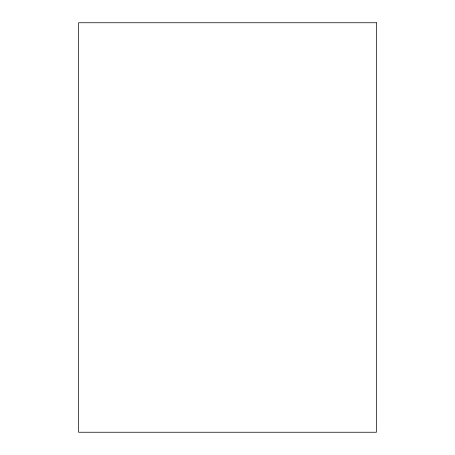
<?xml version="1.0" encoding="UTF-8"?>
<svg xmlns="http://www.w3.org/2000/svg" width="455" height="455" viewBox="0 0 455 455"><rect width="100%" height="100%" fill="white"/><g stroke="black" fill="none" stroke-linecap="round" stroke-linejoin="round"><path stroke-width="0.68" d="M376.41 22.75L78.59 22.75L78.59 432.25L376.41 432.25L376.41 22.75"/></g></svg>
